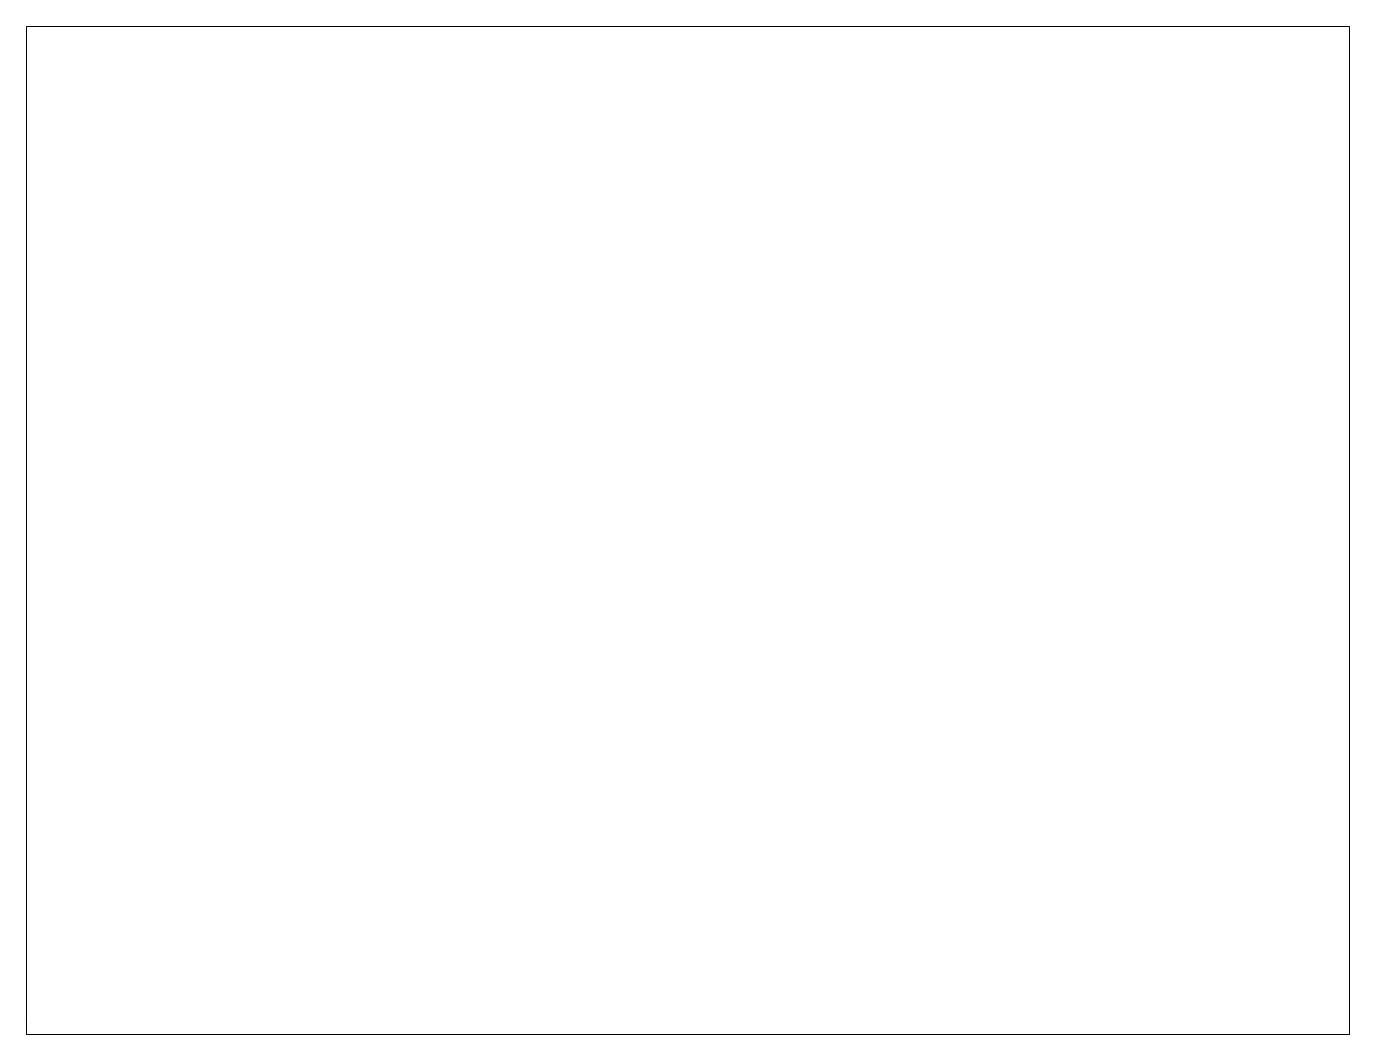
# Paper-space layout 'Layout1' of a CAD drawing. Header units: inches. Extents: x 1.05 to 9.45, y 0.8 to 7.2.
# The model-space entities are those that its viewports show. They can reach past a viewport. Long polylines and large blocks are cut down to what shows.
import ezdxf

# ---------------------------------------------------------------- set-up
doc = ezdxf.new("R2010")
doc.units = ezdxf.units.IN
doc.header["$MEASUREMENT"] = 0
doc.layers.add('OUTLINE', color=7, linetype='Continuous')

msp = doc.modelspace()

# ---------------------------------------------------------------- linework, layer by layer
at = {"layer": 'OUTLINE'}
msp.add_line((0, 0), (0, 0), dxfattribs=at)

psp = doc.layouts.get("Layout1")

# ---------------------------------------------------------------- viewports
at = {"layer": '0'}
psp.add_viewport(center=(5.25, 4), size=(8.4, 6.4), view_center_point=(6, 4.5), view_height=9.199822, dxfattribs=at)

doc.saveas('drawing.dxf')
